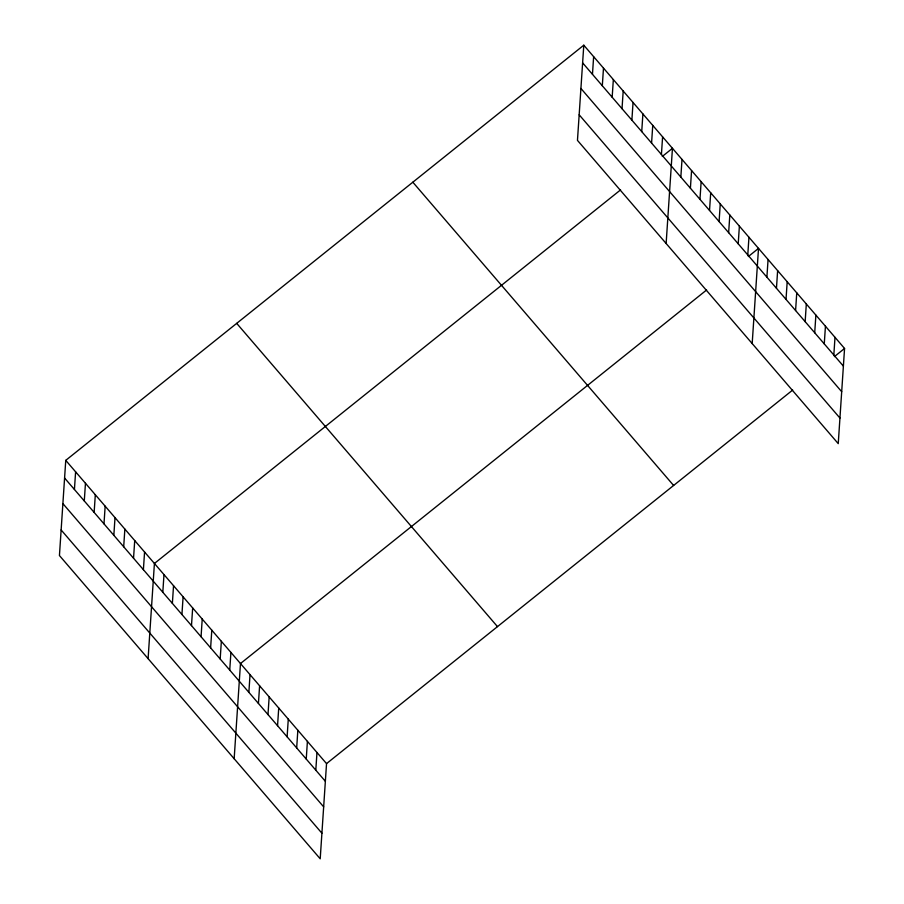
<?xml version="1.0" encoding="UTF-8"?>
<svg xmlns="http://www.w3.org/2000/svg" width="904" height="904" viewBox="0 0 904 904"><rect width="100%" height="100%" fill="white"/><g stroke="black" fill="none" stroke-linecap="round" stroke-linejoin="round"><path stroke-width="1.36" d="M65.755 460.362L59.438 555.542L320.208 858.8L326.536 763.62L65.755 460.362L583.792 45.2L844.562 348.458L838.245 443.638L577.464 140.38L583.792 45.2M74.433 489.482L75.608 471.82M84.287 500.94L85.462 483.278M94.14 512.398L95.315 494.725M103.994 523.857L105.158 506.183M113.836 535.304L115.011 517.642M123.69 546.762L124.865 529.1M133.543 558.22L134.719 540.558M143.397 569.678L144.572 552.016M148.098 658.643L154.415 563.474L620.562 189.897M162.81 592.256L163.986 574.594M172.37 603.375L173.545 585.713M181.93 614.494L183.105 596.832M191.49 625.613L192.665 607.951M201.061 636.732L202.225 619.07M210.621 647.852L211.796 630.19M220.18 658.971L221.356 641.309M229.74 670.09L230.915 652.428M234.159 758.727L240.475 663.547L706.612 289.981M248.871 692.328L250.035 674.666M258.431 703.448L259.606 685.786M267.991 714.567L269.166 696.905M277.551 725.686L278.726 708.024M287.11 736.805L288.286 719.143M296.67 747.924L297.845 730.262M306.241 759.044L307.405 741.382M315.801 770.174L316.976 752.501M592.47 74.32L593.634 56.658M602.313 85.778L603.488 68.116M612.166 97.236L613.341 79.575M622.02 108.695L623.195 91.021M631.873 120.153L633.049 102.48M641.727 131.6L642.902 113.938M651.581 143.058L652.744 125.396M661.423 154.516L662.598 136.854M666.135 243.481L672.452 148.312L662.282 156.46M680.836 177.094L682.011 159.432M690.407 188.213L691.571 170.551M699.967 199.332L701.142 181.67M709.527 210.451L710.702 192.789M719.087 221.57L720.262 203.908M728.647 232.69L729.822 215.028M738.218 243.809L739.382 226.147M747.777 254.928L748.953 237.266M752.184 343.565L758.512 248.385L748.331 256.544M766.897 277.166L768.072 259.505M776.457 288.286L777.632 270.624M786.017 299.405L787.192 281.743M795.588 310.535L796.752 292.862M805.148 321.654L806.323 303.981M814.707 332.774L815.883 315.101M824.267 343.893L825.442 326.22M833.827 355.012L835.002 337.339M326.536 763.62L792.672 390.053M834.392 356.617L844.562 348.458M582.617 62.862L843.398 366.131M580.91 88.445L841.692 391.703M579.17 114.797L839.94 418.066M412.834 182.201L673.616 485.471M236.701 323.361L497.482 626.619M64.579 478.024L325.361 781.293M62.884 503.607L323.666 806.865M61.133 529.959L321.914 833.217"/></g></svg>
